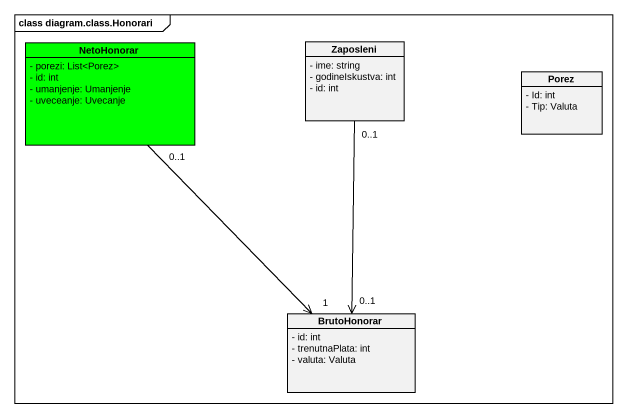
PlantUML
@startuml
mainframe class diagram.class.Honorari
hide circle
hide empty members
skinparam classAttributeIconSize 0
class NetoHonorar #00FF00 {
  - porezi: List<Porez>
  - id: int
  - umanjenje: Umanjenje
  - uveceanje: Uvecanje
}
class Zaposleni {
  - ime: string
  - godineIskustva: int
  - id: int
}
class Porez {
  - Id: int
  - Tip: Valuta
}
class BrutoHonorar {
  - id: int
  - trenutnaPlata: int
  - valuta: Valuta
}
NetoHonorar "0..1" --> "1" BrutoHonorar
Zaposleni "0..1" --> "0..1" BrutoHonorar
@enduml
